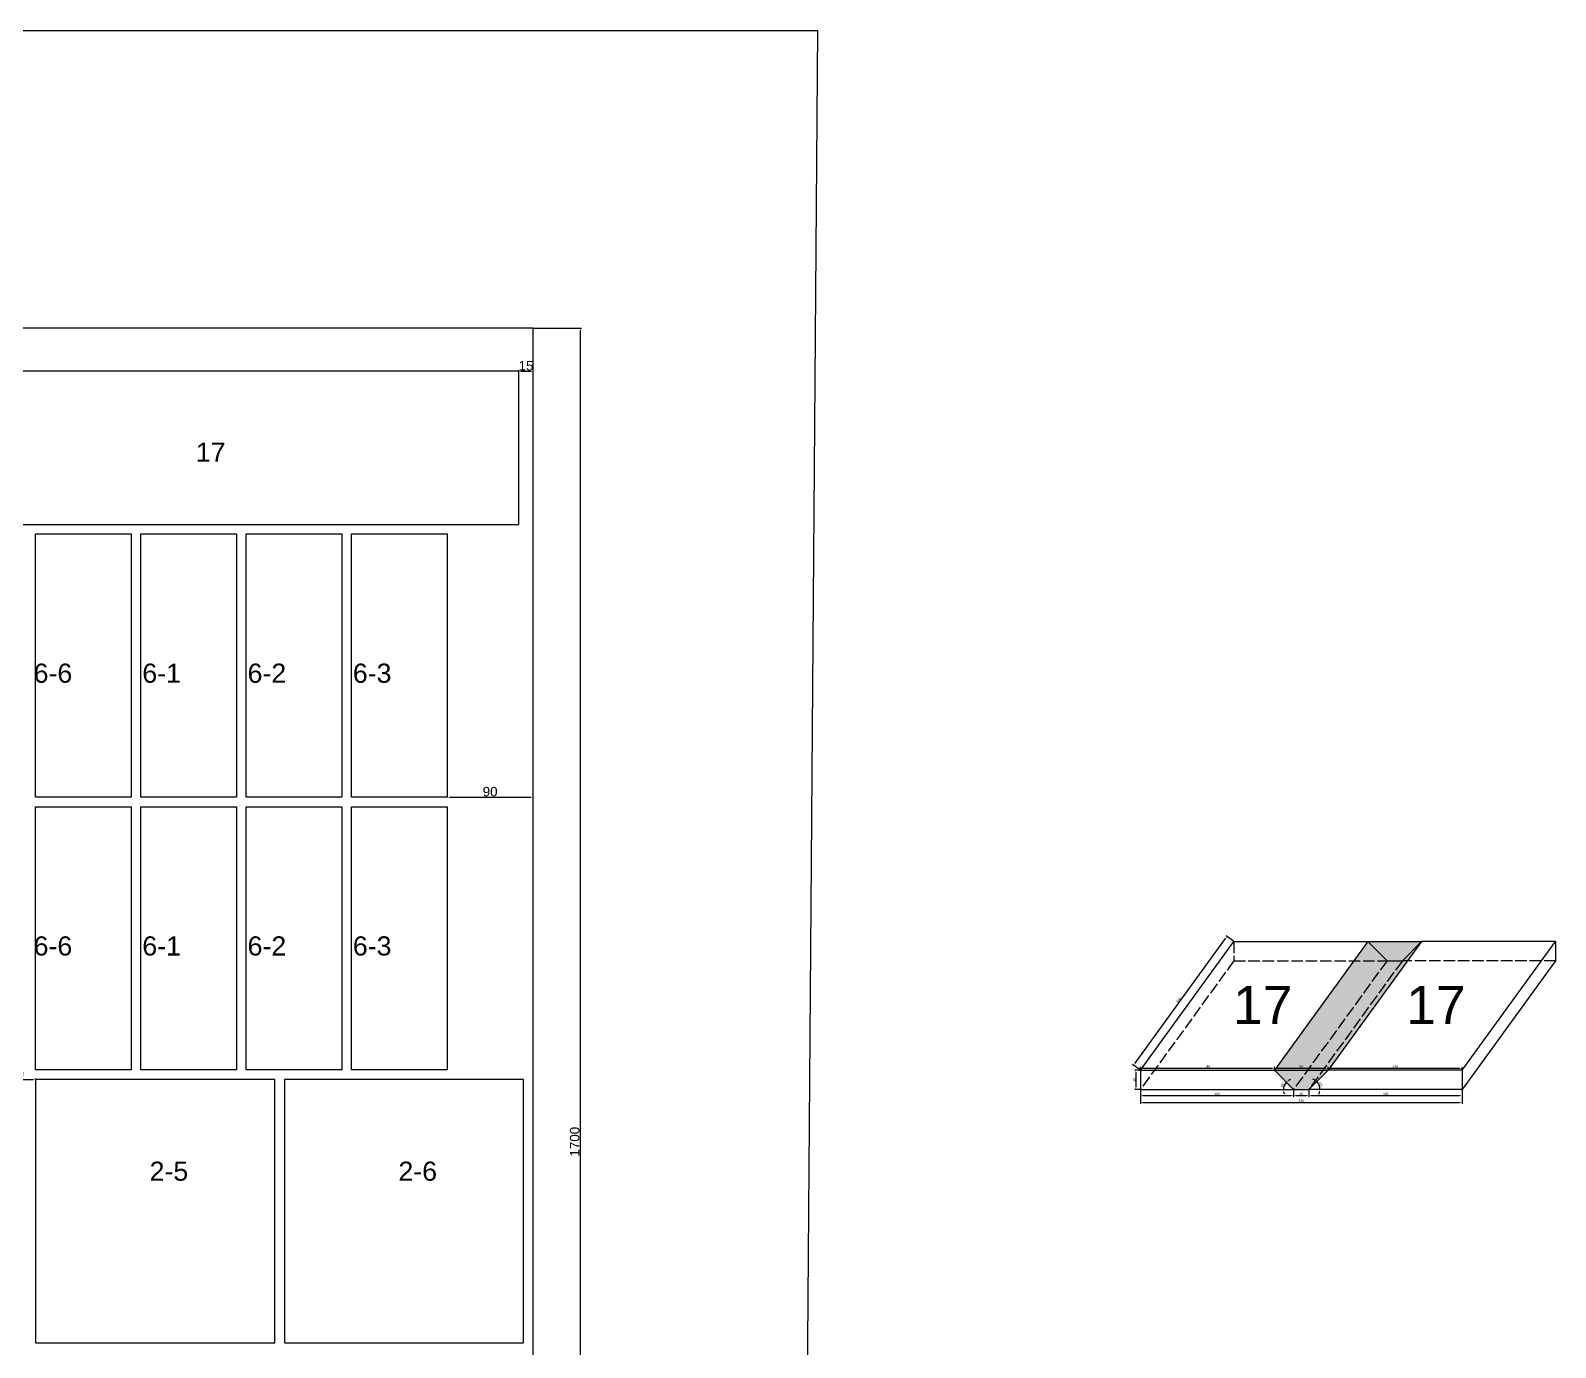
# Model space of a CAD drawing. Header units: millimetres. Extents: x 1610 to 10741, y -98 to 2782.
# Drawn here: x 9082 to 10676, y 1406 to 2782 of the extents above; entities that cross this region are included whole.
import ezdxf

# ---------------------------------------------------------------- set-up
doc = ezdxf.new("R2010")
doc.units = ezdxf.units.MM
doc.linetypes.add('ACAD_ISO02W100', pattern=[15, 12, -3])
doc.layers.add('尺寸标注', color=6, linetype='Continuous')
doc.layers.add('标号', color=4, linetype='Continuous')
doc.styles.get("Standard").update_dxf_attribs({"font": 'arial.ttf'})
doc.dimstyles.new('ISO-25', dxfattribs={"dimtxt": 2.5, "dimasz": 2.5, "dimexe": 1.25, "dimexo": 0.625, "dimtad": 1, "dimtxsty": 'Standard', "dimcen": 2.5, "dimadec": 0, "dimazin": 0, "dimtfac": 1, "dimtmove": 0, "dimatfit": 3, "dimfxl": 1, "dimarcsym": 0})
doc.dimstyles.new('ISO-25-JHF', dxfattribs={"dimtxt": 10, "dimasz": 2.5, "dimexe": 1.25, "dimexo": 0.625, "dimtad": 1, "dimtxsty": 'Standard', "dimcen": 2.5, "dimadec": 0, "dimazin": 0, "dimtfac": 1, "dimtmove": 0, "dimatfit": 3, "dimfxl": 1, "dimarcsym": 0})

# ---------------------------------------------------------------- blocks, each defined once
blk = doc.blocks.new('*D111')
at = {"layer": 'Defpoints', "color": 0, "transparency": 16777216}
for p in [(9607.7, 2470.6), (9607.7, 770.6), (9656.9, 770.6)]:
    blk.add_point(p, dxfattribs=at)
at = {"layer": '尺寸标注', "color": 0, "lineweight": -2, "transparency": 16777216}
for p, q in [((9608.4, 2470.6), (9658.1, 2470.6)), ((9656.9, 2468.1), (9656.9, 773.1)), ((9608.4, 770.6), (9658.1, 770.6))]:
    blk.add_line(p, q, dxfattribs=at)
at = {"layer": '尺寸标注', "color": 0, "transparency": 16777216}
for points in [[(9656.4, 2468.1), (9657.3, 2468.1), (9656.9, 2470.6)], [(9656.4, 773.1), (9657.3, 773.1), (9656.9, 770.6)]]:
    blk.add_solid(points, dxfattribs=at)
at = {"layer": '尺寸标注', "color": 0, "transparency": 16777216, "insert": (9651.1, 1620.6), "char_height": 10, "attachment_point": 5, "rotation": 90}
blk.add_mtext('1700', dxfattribs=at)
blk = doc.blocks.new('*D130')
at = {"layer": 'Defpoints', "color": 0, "transparency": 16777216}
for p in [(9517.7, 1980.6), (9607.7, 1980.6), (9607.7, 1980.6)]:
    blk.add_point(p, dxfattribs=at)
at = {"layer": '尺寸标注', "color": 0, "lineweight": -2, "transparency": 16777216}
for p, q in [((9517.7, 1981.2), (9517.7, 1981.8)), ((9520.2, 1980.6), (9605.2, 1980.6)), ((9607.7, 1981.2), (9607.7, 1981.8))]:
    blk.add_line(p, q, dxfattribs=at)
at = {"layer": '尺寸标注', "color": 0, "transparency": 16777216}
for points in [[(9520.2, 1981), (9520.2, 1980.2), (9517.7, 1980.6)], [(9605.2, 1981), (9605.2, 1980.2), (9607.7, 1980.6)]]:
    blk.add_solid(points, dxfattribs=at)
at = {"layer": '尺寸标注', "color": 0, "transparency": 16777216, "insert": (9562.7, 1986.3), "char_height": 10, "attachment_point": 5}
blk.add_mtext('90', dxfattribs=at)
blk = doc.blocks.new('*D139')
at = {"layer": 'Defpoints', "color": 0, "transparency": 16777216}
for p in [(9047.7, 1685.6), (9087.7, 1685.6), (9087.7, 1685.6)]:
    blk.add_point(p, dxfattribs=at)
at = {"layer": '尺寸标注', "color": 0, "lineweight": -2, "transparency": 16777216}
for p, q in [((9047.7, 1686.2), (9047.7, 1686.8)), ((9050.2, 1685.6), (9085.2, 1685.6)), ((9087.7, 1686.2), (9087.7, 1686.8))]:
    blk.add_line(p, q, dxfattribs=at)
at = {"layer": '尺寸标注', "color": 0, "transparency": 16777216}
for points in [[(9050.2, 1686), (9050.2, 1685.2), (9047.7, 1685.6)], [(9085.2, 1686), (9085.2, 1685.2), (9087.7, 1685.6)]]:
    blk.add_solid(points, dxfattribs=at)
at = {"layer": '尺寸标注', "color": 0, "transparency": 16777216, "insert": (9067.7, 1691.3), "char_height": 10, "attachment_point": 5}
blk.add_mtext('40', dxfattribs=at)
blk = doc.blocks.new('*D150')
at = {"layer": 'Defpoints', "color": 0, "transparency": 16777216}
for p in [(10242.3, 1675.3), (10402.3, 1675.3), (10402.3, 1668.7)]:
    blk.add_point(p, dxfattribs=at)
at = {"layer": '尺寸标注', "color": 0, "lineweight": -2, "transparency": 16777216}
for p, q in [((10242.3, 1674.6), (10242.3, 1667.4)), ((10402.3, 1674.6), (10402.3, 1667.4)), ((10244.8, 1668.7), (10399.8, 1668.7))]:
    blk.add_line(p, q, dxfattribs=at)
at = {"layer": '尺寸标注', "color": 0, "transparency": 16777216}
for points in [[(10244.8, 1669.1), (10244.8, 1668.3), (10242.3, 1668.7)], [(10399.8, 1669.1), (10399.8, 1668.3), (10402.3, 1668.7)]]:
    blk.add_solid(points, dxfattribs=at)
at = {"layer": '尺寸标注', "color": 0, "transparency": 16777216, "insert": (10322.3, 1670.6), "char_height": 2.5, "attachment_point": 5}
blk.add_mtext('160', dxfattribs=at)
blk = doc.blocks.new('*D151')
at = {"layer": 'Defpoints', "color": 0, "transparency": 16777216}
for p in [(10402.3, 1675.3), (10418.3, 1675.3), (10418.3, 1668.7)]:
    blk.add_point(p, dxfattribs=at)
at = {"layer": '尺寸标注', "color": 0, "lineweight": -2, "transparency": 16777216}
for p, q in [((10402.3, 1674.6), (10402.3, 1667.4)), ((10418.3, 1674.6), (10418.3, 1667.4)), ((10404.8, 1668.7), (10415.8, 1668.7))]:
    blk.add_line(p, q, dxfattribs=at)
at = {"layer": '尺寸标注', "color": 0, "transparency": 16777216}
for points in [[(10404.8, 1669.1), (10404.8, 1668.3), (10402.3, 1668.7)], [(10415.8, 1669.1), (10415.8, 1668.3), (10418.3, 1668.7)]]:
    blk.add_solid(points, dxfattribs=at)
at = {"layer": '尺寸标注', "color": 0, "transparency": 16777216, "insert": (10410.3, 1670.6), "char_height": 2.5, "attachment_point": 5}
blk.add_mtext('16', dxfattribs=at)
blk = doc.blocks.new('*D152')
at = {"layer": 'Defpoints', "color": 0, "transparency": 16777216}
for p in [(10418.3, 1675.3), (10578.3, 1675.3), (10578.3, 1668.7)]:
    blk.add_point(p, dxfattribs=at)
at = {"layer": '尺寸标注', "color": 0, "lineweight": -2, "transparency": 16777216}
for p, q in [((10418.3, 1674.6), (10418.3, 1667.4)), ((10578.3, 1674.6), (10578.3, 1667.4)), ((10420.8, 1668.7), (10575.8, 1668.7))]:
    blk.add_line(p, q, dxfattribs=at)
at = {"layer": '尺寸标注', "color": 0, "transparency": 16777216}
for points in [[(10420.8, 1669.1), (10420.8, 1668.3), (10418.3, 1668.7)], [(10575.8, 1669.1), (10575.8, 1668.3), (10578.3, 1668.7)]]:
    blk.add_solid(points, dxfattribs=at)
at = {"layer": '尺寸标注', "color": 0, "transparency": 16777216, "insert": (10498.3, 1670.6), "char_height": 2.5, "attachment_point": 5}
blk.add_mtext('160', dxfattribs=at)
blk = doc.blocks.new('*D153')
at = {"layer": 'Defpoints', "color": 0, "transparency": 16777216}
for p in [(10242.3, 1695.3), (10237.5, 1675.3), (10242.3, 1675.3)]:
    blk.add_point(p, dxfattribs=at)
at = {"layer": '尺寸标注', "color": 0, "lineweight": -2, "transparency": 16777216}
for p, q in [((10241.7, 1695.3), (10236.3, 1695.3)), ((10237.5, 1692.8), (10237.5, 1677.8)), ((10241.7, 1675.3), (10236.3, 1675.3))]:
    blk.add_line(p, q, dxfattribs=at)
at = {"layer": '尺寸标注', "color": 0, "transparency": 16777216}
for points in [[(10237.1, 1692.8), (10237.9, 1692.8), (10237.5, 1695.3)], [(10237.1, 1677.8), (10237.9, 1677.8), (10237.5, 1675.3)]]:
    blk.add_solid(points, dxfattribs=at)
at = {"layer": '尺寸标注', "color": 0, "transparency": 16777216, "insert": (10235.6, 1685.3), "char_height": 2.5, "attachment_point": 5, "rotation": 90}
blk.add_mtext('20', dxfattribs=at)
blk = doc.blocks.new('*D154')
at = {"layer": 'Defpoints', "color": 0, "transparency": 16777216}
for p in [(10332.8, 1834.9), (10340, 1829.7), (10242.3, 1695.3)]:
    blk.add_point(p, dxfattribs=at)
at = {"layer": '尺寸标注', "color": 0, "lineweight": -2, "transparency": 16777216}
for p, q in [((10236.6, 1702.5), (10331.3, 1832.9)), ((10339.5, 1830.1), (10331.8, 1835.7)), ((10241.8, 1695.6), (10234.1, 1701.2))]:
    blk.add_line(p, q, dxfattribs=at)
at = {"layer": '尺寸标注', "color": 0, "transparency": 16777216}
for points in [[(10331, 1833.2), (10331.6, 1832.7), (10332.8, 1834.9)], [(10236.3, 1702.8), (10237, 1702.3), (10235.2, 1700.5)]]:
    blk.add_solid(points, dxfattribs=at)
at = {"layer": '尺寸标注', "color": 0, "transparency": 16777216, "insert": (10282.4, 1768.8), "char_height": 2.5, "attachment_point": 5, "rotation": 54.0168}
blk.add_mtext('590', dxfattribs=at)
blk = doc.blocks.new('*D155')
at = {"layer": 'Defpoints', "color": 0, "transparency": 16777216}
for p in [(10242.3, 1695.3), (10382.3, 1697.4), (10382.3, 1695.3)]:
    blk.add_point(p, dxfattribs=at)
at = {"layer": '尺寸标注', "color": 0, "lineweight": -2, "transparency": 16777216}
for p, q in [((10242.3, 1695.9), (10242.3, 1698.7)), ((10244.8, 1697.4), (10379.8, 1697.4)), ((10382.3, 1695.9), (10382.3, 1698.7))]:
    blk.add_line(p, q, dxfattribs=at)
at = {"layer": '尺寸标注', "color": 0, "transparency": 16777216}
for points in [[(10244.8, 1697.8), (10244.8, 1697), (10242.3, 1697.4)], [(10379.8, 1697.8), (10379.8, 1697), (10382.3, 1697.4)]]:
    blk.add_solid(points, dxfattribs=at)
at = {"layer": '尺寸标注', "color": 0, "transparency": 16777216, "insert": (10312.3, 1699.3), "char_height": 2.5, "attachment_point": 5}
blk.add_mtext('140', dxfattribs=at)
blk = doc.blocks.new('*D156')
at = {"layer": 'Defpoints', "color": 0, "transparency": 16777216}
for p in [(10382.3, 1695.3), (10242.3, 1675.3), (10393.1, 1680.6), (10402.3, 1675.3), (10402.3, 1675.3)]:
    blk.add_point(p, dxfattribs=at)
at = {"layer": '尺寸标注', "color": 0, "lineweight": -2, "transparency": 16777216}
for start, end in [(135, 180), (108.1085, 121.5543), (193.4457, 206.8915)]:
    blk.add_arc((10402.3, 1675.3), 10.7, start, end, dxfattribs=at)
at = {"layer": '尺寸标注', "color": 0, "transparency": 16777216}
for points in [[(10391.5, 1672.7), (10392.4, 1672.8), (10391.7, 1675.3)], [(10397, 1684), (10396.5, 1684.7), (10394.8, 1682.8)]]:
    blk.add_solid(points, dxfattribs=at)
at = {"layer": '尺寸标注', "color": 0, "transparency": 16777216, "insert": (10390.7, 1680.1), "char_height": 2.5, "attachment_point": 5, "rotation": 67.5}
blk.add_mtext('45°', dxfattribs=at)
blk = doc.blocks.new('*D157')
at = {"layer": 'Defpoints', "color": 0, "transparency": 16777216}
for p in [(10438.3, 1695.3), (10418.3, 1675.3), (10418.3, 1675.3), (10429.4, 1678.2), (10578.3, 1675.3)]:
    blk.add_point(p, dxfattribs=at)
at = {"layer": '尺寸标注', "color": 0, "lineweight": -2, "transparency": 16777216}
for start, end in [(57.5139, 70.0279), (0, 45), (334.9721, 347.4861)]:
    blk.add_arc((10418.3, 1675.3), 11.5, start, end, dxfattribs=at)
at = {"layer": '尺寸标注', "color": 0, "transparency": 16777216}
for points in [[(10424.8, 1685.3), (10424.2, 1684.6), (10426.5, 1683.4)], [(10429.1, 1672.8), (10430, 1672.7), (10429.8, 1675.3)]]:
    blk.add_solid(points, dxfattribs=at)
at = {"layer": '尺寸标注', "color": 0, "transparency": 16777216, "insert": (10430.7, 1680.4), "char_height": 2.5, "attachment_point": 5, "rotation": 292.5}
blk.add_mtext('45°', dxfattribs=at)
blk = doc.blocks.new('*D158')
at = {"layer": 'Defpoints', "color": 0, "transparency": 16777216}
for p in [(10382.3, 1695.3), (10438.3, 1697.4), (10438.3, 1695.3)]:
    blk.add_point(p, dxfattribs=at)
at = {"layer": '尺寸标注', "color": 0, "lineweight": -2, "transparency": 16777216}
for p, q in [((10382.3, 1695.9), (10382.3, 1698.7)), ((10384.8, 1697.4), (10435.8, 1697.4)), ((10438.3, 1695.9), (10438.3, 1698.7))]:
    blk.add_line(p, q, dxfattribs=at)
at = {"layer": '尺寸标注', "color": 0, "transparency": 16777216}
for points in [[(10384.8, 1697.8), (10384.8, 1697), (10382.3, 1697.4)], [(10435.8, 1697.8), (10435.8, 1697), (10438.3, 1697.4)]]:
    blk.add_solid(points, dxfattribs=at)
at = {"layer": '尺寸标注', "color": 0, "transparency": 16777216, "insert": (10410.3, 1699.3), "char_height": 2.5, "attachment_point": 5}
blk.add_mtext('56', dxfattribs=at)
blk = doc.blocks.new('*D159')
at = {"layer": 'Defpoints', "color": 0, "transparency": 16777216}
for p in [(10438.3, 1695.3), (10578.3, 1697.3), (10578.3, 1695.3)]:
    blk.add_point(p, dxfattribs=at)
at = {"layer": '尺寸标注', "color": 0, "lineweight": -2, "transparency": 16777216}
for p, q in [((10438.3, 1695.9), (10438.3, 1698.5)), ((10440.8, 1697.3), (10575.8, 1697.3)), ((10578.3, 1695.9), (10578.3, 1698.5))]:
    blk.add_line(p, q, dxfattribs=at)
at = {"layer": '尺寸标注', "color": 0, "transparency": 16777216}
for points in [[(10440.8, 1697.7), (10440.8, 1696.9), (10438.3, 1697.3)], [(10575.8, 1697.7), (10575.8, 1696.9), (10578.3, 1697.3)]]:
    blk.add_solid(points, dxfattribs=at)
at = {"layer": '尺寸标注', "color": 0, "transparency": 16777216, "insert": (10508.3, 1699.2), "char_height": 2.5, "attachment_point": 5}
blk.add_mtext('140', dxfattribs=at)
blk = doc.blocks.new('*D160')
at = {"layer": 'Defpoints', "color": 0, "transparency": 16777216}
for p in [(10242.3, 1675.3), (10578.3, 1675.3), (10578.3, 1661.4)]:
    blk.add_point(p, dxfattribs=at)
at = {"layer": '尺寸标注', "color": 0, "lineweight": -2, "transparency": 16777216}
for p, q in [((10242.3, 1674.6), (10242.3, 1660.1)), ((10578.3, 1674.6), (10578.3, 1660.1)), ((10244.8, 1661.4), (10575.8, 1661.4))]:
    blk.add_line(p, q, dxfattribs=at)
at = {"layer": '尺寸标注', "color": 0, "transparency": 16777216}
for points in [[(10244.8, 1661.8), (10244.8, 1661), (10242.3, 1661.4)], [(10575.8, 1661.8), (10575.8, 1661), (10578.3, 1661.4)]]:
    blk.add_solid(points, dxfattribs=at)
at = {"layer": '尺寸标注', "color": 0, "transparency": 16777216, "insert": (10410.3, 1663.3), "char_height": 2.5, "attachment_point": 5}
blk.add_mtext('336', dxfattribs=at)
blk = doc.blocks.new('*D169')
at = {"layer": 'Defpoints', "color": 0, "transparency": 16777216}
for p in [(9592.7, 2425.6), (9607.7, 2425.6), (9607.7, 2425.6)]:
    blk.add_point(p, dxfattribs=at)
at = {"layer": '尺寸标注', "color": 0, "lineweight": -2, "transparency": 16777216}
for p, q in [((9592.7, 2426.2), (9592.7, 2426.8)), ((9595.2, 2425.6), (9605.2, 2425.6)), ((9607.7, 2426.2), (9607.7, 2426.8))]:
    blk.add_line(p, q, dxfattribs=at)
at = {"layer": '尺寸标注', "color": 0, "transparency": 16777216}
for points in [[(9595.2, 2426), (9595.2, 2425.2), (9592.7, 2425.6)], [(9605.2, 2426), (9605.2, 2425.2), (9607.7, 2425.6)]]:
    blk.add_solid(points, dxfattribs=at)
at = {"layer": '尺寸标注', "color": 0, "transparency": 16777216, "insert": (9600.2, 2431.3), "char_height": 10, "attachment_point": 5}
blk.add_mtext('15', dxfattribs=at)

msp = doc.modelspace()

# ---------------------------------------------------------------- hatches: boundary and pattern name
h = msp.add_hatch(color=3)
h.dxf.hatch_style = 1
h.paths.add_polyline_path([(10499.965, 1809.711), (10465.443, 1809.711), (10382.344, 1695.264), (10416.866, 1695.264)])
h.paths.add_polyline_path([(10479.965, 1829.711), (10465.443, 1809.711), (10499.965, 1809.711)])
h.paths.add_polyline_path([(10535.965, 1829.711), (10479.965, 1829.711), (10499.965, 1809.711), (10515.965, 1809.711)])
h.paths.add_polyline_path([(10521.443, 1809.711), (10515.965, 1809.711), (10432.866, 1695.264), (10438.344, 1695.264)])
h.paths.add_polyline_path([(10515.965, 1809.711), (10499.965, 1809.711), (10416.866, 1695.264), (10432.866, 1695.264)])
h.paths.add_polyline_path([(10535.965, 1829.711), (10515.965, 1809.711), (10521.443, 1809.711)], flags=17)
h.paths.add_polyline_path([(10416.866, 1695.264), (10382.344, 1695.264), (10402.344, 1675.264)])
h.paths.add_polyline_path([(10432.866, 1695.264), (10416.866, 1695.264), (10402.344, 1675.264), (10418.344, 1675.264)])
h.paths.add_polyline_path([(10438.344, 1695.264), (10432.866, 1695.264), (10418.344, 1675.264)])

# ---------------------------------------------------------------- linework, layer by layer
for p, q in [((9607.735, 2470.572), (7207.735, 2470.572)), ((9607.735, 755.572), (9607.735, 2470.572)), ((9592.735, 2425.572), (9002.735, 2425.572)), ((9592.735, 2265.572), (9592.735, 2425.572)), ((9002.735, 2265.572), (9592.735, 2265.572)), ((9087.735, 1980.572), (9087.735, 2255.572)), ((9087.735, 2255.572), (9187.735, 2255.572)), ((9187.735, 2255.572), (9187.735, 1980.572)), ((9197.735, 1980.572), (9197.735, 2255.572)), ((9197.735, 2255.572), (9297.735, 2255.572)), ((9297.735, 2255.572), (9297.735, 1980.572)), ((9307.735, 1980.572), (9307.735, 2255.572)), ((9307.735, 2255.572), (9407.735, 2255.572)), ((9407.735, 2255.572), (9407.735, 1980.572)), ((9417.735, 1980.572), (9417.735, 2255.572)), ((9417.735, 2255.572), (9517.735, 2255.572)), ((9517.735, 2255.572), (9517.735, 1980.572)), ((9187.735, 1980.572), (9087.735, 1980.572)), ((9297.735, 1980.572), (9197.735, 1980.572)), ((9407.735, 1980.572), (9307.735, 1980.572)), ((9517.735, 1980.572), (9417.735, 1980.572)), ((9087.735, 1695.572), (9087.735, 1970.572)), ((9087.735, 1970.572), (9187.735, 1970.572)), ((9187.735, 1970.572), (9187.735, 1695.572)), ((9197.735, 1695.572), (9197.735, 1970.572)), ((9197.735, 1970.572), (9297.735, 1970.572)), ((9297.735, 1970.572), (9297.735, 1695.572)), ((9307.735, 1695.572), (9307.735, 1970.572)), ((9307.735, 1970.572), (9407.735, 1970.572)), ((9407.735, 1970.572), (9407.735, 1695.572)), ((9417.735, 1695.572), (9417.735, 1970.572)), ((9417.735, 1970.572), (9517.735, 1970.572)), ((9517.735, 1970.572), (9517.735, 1695.572)), ((10242.344, 1695.264), (10339.965, 1829.711)), ((10339.965, 1829.711), (10479.965, 1829.711)), ((10479.965, 1829.711), (10382.344, 1695.264)), ((10535.965, 1829.711), (10438.344, 1695.264)), ((10479.965, 1829.711), (10499.965, 1809.711)), ((10479.965, 1829.711), (10535.965, 1829.711)), ((10535.965, 1829.711), (10515.965, 1809.711)), ((10675.965, 1829.711), (10535.965, 1829.711)), ((10578.344, 1695.264), (10675.965, 1829.711)), ((10675.965, 1829.711), (10675.965, 1809.711)), ((10499.965, 1809.711), (10515.965, 1809.711)), ((10675.965, 1809.711), (10578.344, 1675.264)), ((9187.735, 1695.572), (9087.735, 1695.572)), ((9297.735, 1695.572), (9197.735, 1695.572)), ((9407.735, 1695.572), (9307.735, 1695.572)), ((9517.735, 1695.572), (9417.735, 1695.572)), ((10242.344, 1695.264), (10242.344, 1675.264)), ((10242.344, 1695.264), (10382.344, 1695.264)), ((10382.344, 1695.264), (10402.344, 1675.264)), ((10382.344, 1695.264), (10438.344, 1695.264)), ((10438.344, 1695.264), (10418.344, 1675.264)), ((10578.344, 1695.264), (10438.344, 1695.264)), ((10578.344, 1695.264), (10578.344, 1675.264)), ((9337.735, 1685.572), (9087.735, 1685.572)), ((9087.735, 1685.572), (9087.735, 1410.572)), ((9337.735, 1410.572), (9337.735, 1685.572)), ((9597.735, 1685.572), (9347.735, 1685.572)), ((9347.735, 1685.572), (9347.735, 1410.572)), ((9597.735, 1410.572), (9597.735, 1685.572)), ((10242.344, 1675.264), (10402.344, 1675.264)), ((10402.344, 1675.264), (10418.344, 1675.264)), ((10578.344, 1675.264), (10418.344, 1675.264)), ((9087.735, 1410.572), (9337.735, 1410.572)), ((9347.735, 1410.572), (9597.735, 1410.572))]:
    msp.add_line(p, q)
at = {"linetype": 'ACAD_ISO02W100'}
for p, q in [((10339.965, 1829.711), (10339.965, 1809.711)), ((10339.965, 1809.711), (10242.344, 1675.264)), ((10339.965, 1809.711), (10499.965, 1809.711)), ((10499.965, 1809.711), (10402.344, 1675.264)), ((10515.965, 1809.711), (10418.344, 1675.264)), ((10675.965, 1809.711), (10515.965, 1809.711))]:
    msp.add_line(p, q, dxfattribs=at)
msp.add_lwpolyline([(6102.373, 2781.644), (9904.722, 2781.644), (9882.945, -97.575), (6102.373, -97.575)], close=True)

# ---------------------------------------------------------------- texts
at = {"layer": '标号', "attachment_point": 7}
for s, insert, char_height in [('17 ', (9255.138, 2330.978), 20), ('6-6 ', (9085.678, 2099.861), 20), ('6-1 ', (9199.263, 2099.861), 20), ('6-2 ', (9309.263, 2099.861), 20), ('6-3 ', (9419.263, 2099.861), 20), ('6-6 ', (9085.678, 1814.861), 20), ('6-1 ', (9199.263, 1814.861), 20), ('6-2 ', (9309.263, 1814.861), 20), ('6-3 ', (9419.263, 1814.861), 20), ('17 ', (10339.009, 1743.432), 40), ('17 ', (10519.852, 1743.432), 40), ('2-5 ', (9206.876, 1579.5), 20), ('2-6 ', (9466.876, 1579.5), 20)]:
    msp.add_mtext_dynamic_manual_height_columns(s, width=70.10425, gutter_width=12.5, heights=[0], dxfattribs=dict(at, insert=insert, char_height=char_height))

# ---------------------------------------------------------------- dimensions: what is measured, and where the dimension line sits
at = {"layer": '尺寸标注'}
for p1, p2, distance, dimstyle, picture, middle in [((9607.735, 2470.572), (9607.735, 770.572), 49.122, 'ISO-25-JHF', '*D111', (9651.127, 1620.572)), ((9592.735, 2425.572), (9607.735, 2425.572), 0, 'ISO-25-JHF', '*D169', (9600.235, 2431.303)), ((9517.735, 1980.572), (9607.735, 1980.572), 0, 'ISO-25-JHF', '*D130', (9562.735, 1986.303)), ((9047.735, 1685.572), (9087.735, 1685.572), 0, 'ISO-25-JHF', '*D139', (9067.735, 1691.303)), ((10242.344, 1695.264), (10382.344, 1695.264), 2.157, 'ISO-25', '*D155', (10312.344, 1699.322)), ((10382.344, 1695.264), (10438.344, 1695.264), 2.157, 'ISO-25', '*D158', (10410.344, 1699.322)), ((10438.344, 1695.264), (10578.344, 1695.264), 2.016, 'ISO-25', '*D159', (10508.344, 1699.181)), ((10242.344, 1675.264), (10402.344, 1675.264), -6.578, 'ISO-25', '*D150', (10322.344, 1670.587)), ((10242.344, 1675.264), (10578.344, 1675.264), -13.882, 'ISO-25', '*D160', (10410.344, 1663.284))]:
    dim = msp.add_aligned_dim(p1=p1, p2=p2, distance=distance, dimstyle=dimstyle, dxfattribs=at)
    dim.commit()
    dim.dimension.update_dxf_attribs({"geometry": picture, "text_midpoint": middle})
dim = msp.add_aligned_dim(p1=(10242.344, 1695.264), p2=(10339.965, 1829.711), distance=8.887, text='590', dimstyle='ISO-25', dxfattribs=at)
dim.commit()
dim.dimension.update_dxf_attribs({"geometry": '*D154', "text_midpoint": (10282.425, 1768.826)})
dim = msp.add_linear_dim(base=(10237.51, 1675.264), p1=(10242.344, 1695.264), p2=(10242.344, 1675.264), angle=90, dimstyle='ISO-25', dxfattribs=at)
dim.commit()
dim.dimension.update_dxf_attribs({"geometry": '*D153', "text_midpoint": (10235.608, 1685.264)})
for base, line1, line2, picture, middle in [((10393.097, 1680.602), ((10242.344, 1675.264), (10402.344, 1675.264)), ((10382.344, 1695.264), (10402.344, 1675.264)), '*D156', (10390.727, 1680.075)), ((10429.422, 1678.232), ((10578.344, 1675.264), (10418.344, 1675.264)), ((10438.344, 1695.264), (10418.344, 1675.264)), '*D157', (10430.692, 1680.378))]:
    dim = msp.add_angular_dim_2l(base=base, line1=line1, line2=line2, dimstyle='ISO-25', dxfattribs=at)
    dim.commit()
    dim.dimension.update_dxf_attribs({"geometry": picture, "text_midpoint": middle})
for base, p1, p2, picture, middle in [((10418.344, 1668.685), (10402.344, 1675.264), (10418.344, 1675.264), '*D151', (10410.344, 1670.587)), ((10578.344, 1668.685), (10418.344, 1675.264), (10578.344, 1675.264), '*D152', (10498.344, 1670.587))]:
    dim = msp.add_linear_dim(base=base, p1=p1, p2=p2, dimstyle='ISO-25', dxfattribs=at)
    dim.commit()
    dim.dimension.update_dxf_attribs({"geometry": picture, "text_midpoint": middle})

doc.saveas('drawing.dxf')
